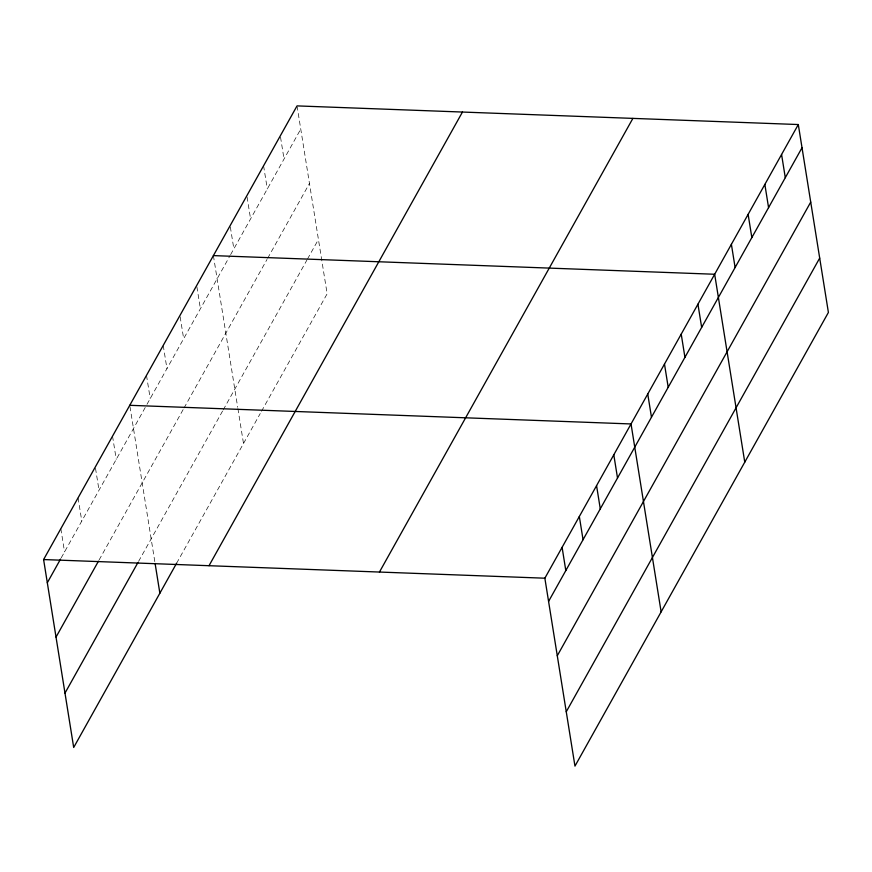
<?xml version="1.0" encoding="UTF-8"?>
<svg xmlns="http://www.w3.org/2000/svg" width="872" height="872" viewBox="0 0 872 872"><rect width="100%" height="100%" fill="white"/><g stroke="black" fill="none" stroke-linecap="round" stroke-linejoin="round"><path stroke-width="0.65" stroke-dasharray="4.36 3.27" d="M61.236 557.84L146.354 405.48M146.997 404.325L229.99 255.769M230.633 254.613L300.753 129.089M99.103 559.988L183.371 409.164M184.014 408.009L267.006 259.453M267.65 258.297L309.462 183.447M138.572 561.404L222.578 411.028M223.221 409.884L306.846 260.172M307.5 259.017L318.433 239.44M176.591 563.268L260.227 413.557M261.513 411.257L327.142 293.799L297.243 107.18M280.522 137.122L284.032 159.031M263.584 165.778L267.301 188.973M247.07 197.007L250.58 218.916M230.339 226.949L233.849 248.858M213.4 255.605L237.696 407.268M237.903 408.565L243.506 443.499M196.887 286.834L200.397 308.743M180.155 316.776L183.665 338.685M163.228 345.432L166.944 368.627M146.496 375.374L150.213 398.569M129.972 406.603L154.889 562.157M112.532 436.163L116.249 459.359M95.506 468.297L99.016 490.206M78.066 497.858L81.783 521.053M60.833 528.705L64.55 551.911"/><path stroke-width="1.31" d="M176.591 563.268L73.695 747.457L43.6 559.552L297.036 105.894L798.305 124.543L828.4 312.449L574.964 766.107L544.858 578.201L798.305 124.543M47.317 582.758L60.571 559.028M56.026 637.105L98.449 561.176M64.986 693.109L137.907 562.593M209.018 565.71L462.454 112.052M379.451 572.054L632.887 118.385M548.575 601.408L802.022 147.739M557.284 655.755L810.72 202.097M566.255 711.759L819.691 258.09M213.4 255.605L714.669 274.255L744.764 462.149M129.764 405.306L631.034 423.956L661.129 611.861M43.6 559.552L544.858 578.201M781.574 154.486L785.291 177.681M764.853 184.428L768.57 207.623M748.122 214.37L751.838 237.566M731.39 244.313L735.107 267.508M697.938 304.197L701.655 327.392M681.217 334.14L684.934 357.335M664.486 364.082L668.203 387.277M647.754 394.024L651.471 417.219M613.801 454.813L617.518 478.009M596.568 485.66L600.285 508.856M579.335 516.507L583.052 539.703M562.102 547.354L565.808 570.561M155.096 563.443L159.87 593.211"/></g></svg>
